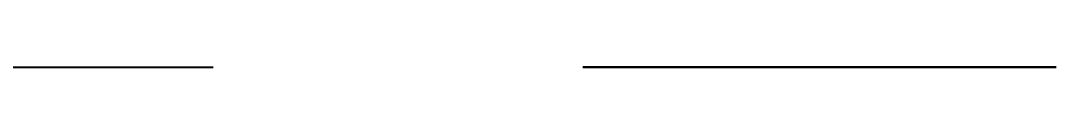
# Model space of a CAD drawing. Header units: millimetres. Extents: x -1593 to 5246, y 0 to 40.
# Drawn here: x 2883 to 5246, y 0 to 0 of the extents above; entities that cross this region are included whole.
import ezdxf
from ezdxf import colors
from ezdxf.entities.mleader import LeaderData, LeaderLine
from ezdxf.math import Vec2, Vec3

# ---------------------------------------------------------------- set-up
doc = ezdxf.new("R2010")
doc.units = ezdxf.units.MM
doc.styles.get("Standard").update_dxf_attribs({"font": ''})
doc.styles.get('Standard').set_extended_font_data('SimSun')

msp = doc.modelspace()

# ---------------------------------------------------------------- linework, layer by layer
at = {"extrusion": (0, -1, 0)}
for p, q in [((4165.9, 0, 557.1), (5245.9, 0, 557.1)), ((5245.9, 0, -1022.9), (4165.9, 0, -1022.9)), ((4165.9, 0, -1022.9), (4165.9, 0, 557.1)), ((4165.9, 0, 537.1), (4165.9, 0, 517.1)), ((4185.9, 0, 537.1), (4185.9, 0, -1002.9)), ((4185.9, 0, -1002.9), (5225.9, 0, -1002.9)), ((5225.9, 0, 537.1), (4185.9, 0, 537.1)), ((4185.9, 0, 377.1), (4195.9, 0, 377.1)), ((4195.9, 0, 377.1), (4195.9, 0, 387.1)), ((4195.9, 0, 387.1), (4205.9, 0, 387.1)), ((4205.9, 0, 517.1), (5205.9, 0, 517.1)), ((5205.9, 0, -982.9), (4205.9, 0, -982.9)), ((4205.9, 0, -982.9), (4205.9, 0, 517.1)), ((5205.9, 0, 517.1), (5205.9, 0, -982.9)), ((5215.9, 0, 387.1), (5205.9, 0, 387.1)), ((5205.9, 0, 386), (5205.9, 0, 376)), ((5225.9, 0, 377.1), (5215.9, 0, 377.1)), ((5215.9, 0, 377.1), (5215.9, 0, 387.1)), ((5225.9, 0, -1002.9), (5225.9, 0, 537.1)), ((5245.9, 0, 557.1), (5245.9, 0, -1022.9))]:
    msp.add_line(p, q, dxfattribs=at)
for radius in [55, 35, 15]:
    msp.add_circle((4405.9, -917.9), radius, dxfattribs=at)

# ---------------------------------------------------------------- leaders
ml = msp.add_multileader_mtext('Standard')
ml.set_content('{\\H0.95833x;热电偶插孔}', color=256)
ml.set_leader_properties()
ml.build(insert=Vec2(0, 0))
ctx = ml.context
ctx.base_point, ctx.char_height, ctx.plane_origin, ctx.plane_y_axis = Vec3(2769.4, 0, 6202.7), 60, Vec3(1106.5, 0, 6051.7), Vec3(0, 0, 1)
notes = []
notes.append((ctx, [(0, (1, 1, 0), (2700.1, 0, 6202.7), (1, 0), 69.4, [(0, [(2252.9, 0, 6051.7)], 0, [])])]))
ctx.mtext.insert, ctx.mtext.flow_direction, ctx.mtext.extrusion = Vec3(2771.4, 0, 6237), 5, Vec3(0, -1)
ml = msp.add_multileader_mtext('Standard')
ml.set_content('{\\H0.95833x;进油口}', color=256)
ml.set_leader_properties()
ml.build(insert=Vec2(0, 0))
ctx = ml.context
ctx.base_point, ctx.char_height, ctx.plane_origin, ctx.plane_y_axis = Vec3(3322.7, 0, 1964), 60, Vec3(1636.5, 0, 1794.8), Vec3(0, 0, 1)
notes.append((ctx, [(0, (1, 1, 0), (3253.3, 0, 1964), (1, 0), 69.4, [(0, [(2782.9, 0, 1794.8)], 0, [])])]))
ctx.mtext.insert, ctx.mtext.flow_direction, ctx.mtext.extrusion = Vec3(3324.7, 0, 1997.7), 5, Vec3(0, -1)
for ctx, leaders in notes:
    for number, flags, end, landing, length, lines in leaders:
        leader = LeaderData()
        leader.index, (leader.has_last_leader_line, leader.has_dogleg_vector, leader.attachment_direction) = number, flags
        leader.last_leader_point, leader.dogleg_vector, leader.dogleg_length = Vec3(end), Vec3(landing), length
        for number, points, colour, breaks in lines:
            line = LeaderLine()
            line.index, line.vertices, line.color, line.breaks = number, Vec3.list(points), colors.encode_raw_color(colour), breaks
            leader.lines.append(line)
        ctx.leaders.append(leader)

doc.saveas('drawing.dxf')
